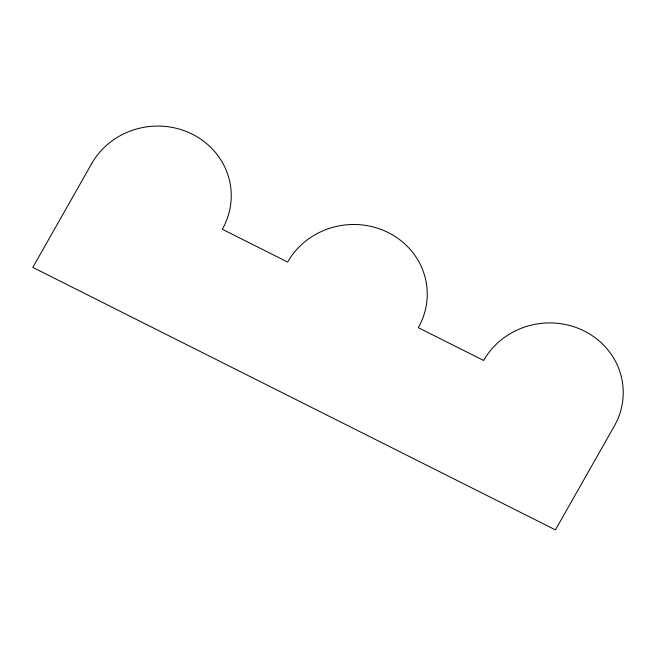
<?xml version="1.0" encoding="UTF-8"?>
<svg xmlns="http://www.w3.org/2000/svg" width="656" height="656" viewBox="0 0 656 656"><rect width="100%" height="100%" fill="white"/><g stroke="black" fill="none" stroke-linecap="round" stroke-linejoin="round"><path stroke-width="0.98" d="M91.668 163.639L32.8 267.41L555.427 529.876L614.295 426.105A74.3 70.34 -5.6 0 0 584.283 331.034A74.3 70.34 -5.6 0 0 483.636 360.488L418.307 327.68A74.3 70.34 -5.6 0 0 388.295 232.609A74.3 70.34 -5.6 0 0 287.648 262.064L222.318 229.256A74.3 70.34 -5.6 0 0 192.315 134.193A74.3 70.34 -5.6 0 0 91.668 163.639"/></g></svg>
